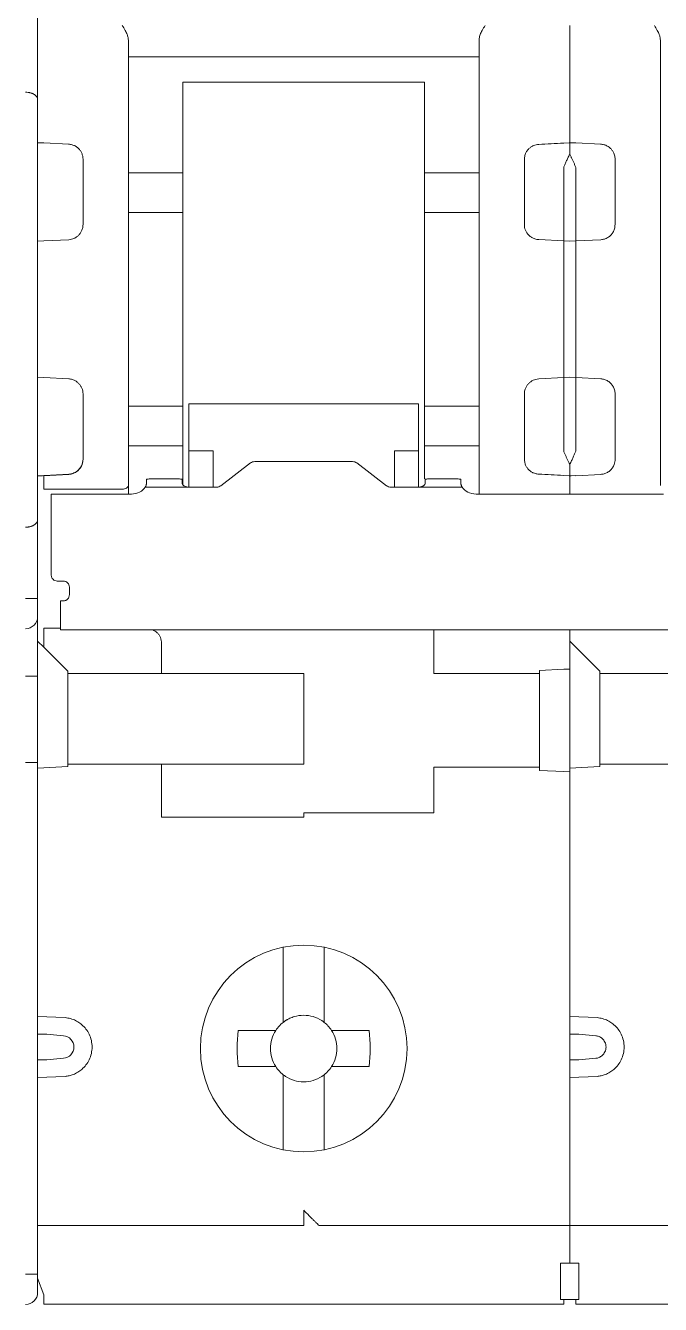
# Model space of a CAD drawing. Header units: millimetres. Extents: x 1359 to 3577, y 1336 to 3557.
# Drawn here: x 2847.51 to 2868.51, y 2687.53 to 2729.83 of the extents above; entities that cross this region are included whole.
import ezdxf

# ---------------------------------------------------------------- set-up
doc = ezdxf.new("R2010")
doc.units = ezdxf.units.MM
doc.layers.add('000-PI-Oprema', color=30, linetype='Continuous', lineweight=5)

msp = doc.modelspace()

# ---------------------------------------------------------------- linework, layer by layer
at = {"layer": '000-PI-Oprema', "color": 0, "linetype": 'ByBlock', "lineweight": 0}
for p, q in [((2847.908, 2753.98), (2847.908, 2727.369)), ((2847.908, 2753.98), (2847.908, 2727.369)), ((2847.908, 2727.369), (2847.908, 2713.491)), ((2847.908, 2713.491), (2847.908, 2710.88)), ((2847.908, 2710.88), (2847.508, 2710.88)), ((2847.908, 2710.88), (2847.908, 2710.28)), ((2847.908, 2710.28), (2847.908, 2708.305)), ((2847.908, 2708.305), (2847.508, 2708.305)), ((2847.908, 2708.305), (2847.908, 2705.455)), ((2847.508, 2705.455), (2847.908, 2705.455)), ((2847.908, 2705.455), (2847.908, 2688.53)), ((2847.908, 2688.53), (2847.508, 2688.53)), ((2847.908, 2688.53), (2847.908, 2687.93))]:
    msp.add_line(p, q, dxfattribs=at)
at = {"layer": '000-PI-Oprema', "color": 0, "lineweight": 0}
for p, q in [((2865.508, 2729.827), (2865.508, 2728.585)), ((2850.908, 2728.796), (2862.508, 2728.796)), ((2865.508, 2728.585), (2865.508, 2725.951)), ((2852.708, 2727.95), (2860.708, 2727.95)), ((2847.954, 2725.951), (2847.925, 2725.952)), ((2848.108, 2725.946), (2847.954, 2725.951)), ((2848.934, 2725.905), (2848.108, 2725.948)), ((2848.108, 2725.946), (2848.108, 2725.948)), ((2848.934, 2725.899), (2848.934, 2725.905)), ((2865.308, 2725.941), (2865.489, 2725.95)), ((2865.554, 2725.951), (2865.525, 2725.952)), ((2865.708, 2725.946), (2865.554, 2725.951)), ((2866.534, 2725.905), (2865.708, 2725.948)), ((2866.534, 2725.905), (2866.534, 2725.899)), ((2847.908, 2722.692), (2847.908, 2725.569)), ((2850.908, 2724.961), (2852.708, 2724.961)), ((2862.508, 2724.961), (2860.708, 2724.961)), ((2865.308, 2725.132), (2865.308, 2722.704)), ((2865.708, 2722.703), (2865.708, 2725.134)), ((2850.908, 2723.65), (2852.708, 2723.65)), ((2860.708, 2723.65), (2862.508, 2723.65)), ((2847.908, 2722.692), (2848.108, 2722.703)), ((2848.108, 2722.703), (2848.934, 2722.746)), ((2865.308, 2722.704), (2864.482, 2722.748)), ((2865.308, 2722.704), (2865.508, 2722.694)), ((2865.708, 2722.703), (2865.508, 2722.692)), ((2866.534, 2722.746), (2865.708, 2722.703)), ((2848.108, 2718.185), (2847.908, 2718.196)), ((2847.908, 2717.144), (2847.908, 2718.196)), ((2848.934, 2718.142), (2848.108, 2718.185)), ((2864.482, 2718.14), (2865.308, 2718.184)), ((2865.508, 2718.194), (2865.308, 2718.184)), ((2865.308, 2718.184), (2865.308, 2715.756)), ((2865.508, 2718.196), (2865.708, 2718.185)), ((2865.708, 2718.185), (2866.534, 2718.142)), ((2865.708, 2715.754), (2865.708, 2718.185)), ((2850.908, 2717.238), (2852.708, 2717.238)), ((2852.908, 2717.315), (2852.908, 2715.764)), ((2860.508, 2717.315), (2852.908, 2717.315)), ((2860.508, 2715.764), (2860.508, 2717.315)), ((2862.508, 2717.238), (2860.708, 2717.238)), ((2852.708, 2715.927), (2850.908, 2715.927)), ((2852.708, 2714.644), (2852.708, 2715.927)), ((2860.708, 2714.837), (2860.708, 2715.927)), ((2860.708, 2715.927), (2862.508, 2715.927)), ((2853.708, 2715.764), (2852.908, 2715.764)), ((2852.908, 2714.562), (2852.908, 2715.764)), ((2853.708, 2714.562), (2853.708, 2715.764)), ((2860.508, 2715.764), (2859.708, 2715.764)), ((2859.708, 2714.562), (2859.708, 2715.764)), ((2860.508, 2715.764), (2860.508, 2714.562)), ((2853.967, 2714.607), (2854.95, 2715.36)), ((2855.091, 2715.405), (2858.325, 2715.405)), ((2858.467, 2715.36), (2859.45, 2714.607)), ((2847.925, 2714.936), (2848.934, 2714.989)), ((2848.108, 2714.94), (2848.108, 2714.942)), ((2848.934, 2714.983), (2848.934, 2714.989)), ((2850.908, 2714.615), (2850.908, 2714.332)), ((2851.508, 2714.739), (2851.508, 2714.817)), ((2852.491, 2714.835), (2851.708, 2714.835)), ((2852.691, 2714.817), (2852.691, 2714.739)), ((2860.725, 2714.817), (2860.725, 2714.739)), ((2861.708, 2714.835), (2860.925, 2714.835)), ((2861.908, 2714.817), (2861.908, 2714.739)), ((2862.508, 2714.344), (2862.508, 2714.767)), ((2865.489, 2714.938), (2865.308, 2714.947)), ((2865.508, 2714.937), (2865.508, 2714.332)), ((2865.554, 2714.937), (2865.708, 2714.942)), ((2865.708, 2714.94), (2866.534, 2714.983)), ((2865.708, 2714.942), (2865.708, 2714.94)), ((2850.708, 2714.492), (2848.108, 2714.492)), ((2848.358, 2713.719), (2848.358, 2714.332)), ((2848.358, 2714.332), (2851.008, 2714.332)), ((2852.891, 2714.562), (2851.466, 2714.562)), ((2852.891, 2714.562), (2853.825, 2714.562)), ((2859.591, 2714.562), (2860.525, 2714.562)), ((2861.95, 2714.562), (2860.525, 2714.562)), ((2862.408, 2714.332), (2868.608, 2714.332)), ((2848.358, 2713.062), (2848.358, 2711.654)), ((2848.758, 2711.454), (2848.558, 2711.454)), ((2848.958, 2711.005), (2848.958, 2711.255)), ((2847.908, 2710.744), (2847.908, 2711.061)), ((2848.658, 2710.801), (2848.758, 2710.801)), ((2848.658, 2710.757), (2848.658, 2710.801)), ((2847.908, 2709.47), (2847.908, 2710.744)), ((2848.658, 2710.757), (2848.658, 2710.667)), ((2848.658, 2709.894), (2848.108, 2709.894)), ((2848.658, 2709.846), (2852.758, 2709.846)), ((2852.758, 2709.846), (2878.258, 2709.846)), ((2861.008, 2708.394), (2861.008, 2709.846)), ((2865.508, 2709.846), (2865.508, 2709.47)), ((2847.908, 2705.294), (2847.908, 2709.47)), ((2847.908, 2709.47), (2848.108, 2709.27)), ((2848.108, 2709.27), (2848.108, 2709.394)), ((2848.108, 2709.27), (2848.908, 2708.47)), ((2852.008, 2708.394), (2852.008, 2709.394)), ((2865.508, 2709.47), (2865.708, 2709.27)), ((2865.508, 2708.546), (2865.508, 2709.47)), ((2865.708, 2709.27), (2866.508, 2708.47)), ((2848.908, 2708.47), (2848.908, 2708.394)), ((2852.008, 2708.394), (2848.908, 2708.394)), ((2848.908, 2708.394), (2848.908, 2705.394)), ((2852.008, 2708.394), (2852.408, 2708.394)), ((2852.408, 2708.394), (2856.708, 2708.394)), ((2856.708, 2708.394), (2856.708, 2705.394)), ((2861.408, 2708.394), (2861.008, 2708.394)), ((2861.408, 2708.394), (2864.508, 2708.394)), ((2864.508, 2708.494), (2865.308, 2708.536)), ((2864.508, 2708.494), (2864.508, 2708.394)), ((2864.508, 2708.394), (2864.508, 2705.294)), ((2865.508, 2708.546), (2865.308, 2708.536)), ((2865.508, 2708.546), (2865.508, 2705.294)), ((2866.508, 2708.47), (2866.508, 2708.394)), ((2866.508, 2708.394), (2869.608, 2708.394)), ((2866.508, 2708.394), (2866.508, 2705.394)), ((2847.908, 2706.294), (2847.903, 2706.299)), ((2848.908, 2705.318), (2848.108, 2705.276)), ((2848.908, 2705.394), (2848.908, 2705.318)), ((2852.008, 2705.394), (2848.908, 2705.394)), ((2852.008, 2703.644), (2852.008, 2705.394)), ((2852.008, 2705.394), (2852.408, 2705.394)), ((2856.708, 2705.394), (2852.408, 2705.394)), ((2866.508, 2705.318), (2865.708, 2705.276)), ((2866.508, 2705.394), (2866.508, 2705.318)), ((2869.608, 2705.394), (2866.508, 2705.394)), ((2847.908, 2705.265), (2848.108, 2705.276)), ((2847.908, 2705.265), (2847.908, 2697.371)), ((2861.408, 2705.294), (2861.008, 2705.294)), ((2861.008, 2705.294), (2861.008, 2703.794)), ((2864.508, 2705.294), (2861.408, 2705.294)), ((2864.508, 2705.194), (2864.508, 2705.294)), ((2865.308, 2705.152), (2864.508, 2705.194)), ((2865.308, 2705.152), (2865.508, 2705.142)), ((2865.508, 2705.265), (2865.508, 2705.294)), ((2865.508, 2705.265), (2865.708, 2705.276)), ((2865.508, 2705.265), (2865.508, 2705.142)), ((2865.508, 2697.37), (2865.508, 2705.142)), ((2856.708, 2703.644), (2852.008, 2703.644)), ((2856.708, 2703.794), (2856.708, 2703.644)), ((2861.008, 2703.794), (2856.708, 2703.794)), ((2847.903, 2701.289), (2847.908, 2701.294)), ((2856.033, 2699.333), (2856.033, 2699.27)), ((2856.033, 2699.27), (2856.033, 2697.15)), ((2857.383, 2699.27), (2857.383, 2699.333)), ((2857.383, 2697.15), (2857.383, 2699.27)), ((2847.908, 2697.196), (2847.908, 2697.37)), ((2865.508, 2697.37), (2865.508, 2694.718)), ((2848.818, 2697.015), (2847.908, 2697.053)), ((2856.033, 2697.15), (2856.033, 2696.863)), ((2857.383, 2697.15), (2857.383, 2696.863)), ((2866.418, 2697.015), (2865.508, 2697.053)), ((2847.908, 2695.622), (2847.908, 2696.466)), ((2848.208, 2696.466), (2848.766, 2696.418)), ((2854.544, 2696.594), (2855.402, 2696.594)), ((2858.872, 2696.594), (2858.014, 2696.594)), ((2865.808, 2696.466), (2866.366, 2696.418)), ((2848.766, 2695.67), (2848.208, 2695.622)), ((2865.808, 2695.622), (2866.366, 2695.67)), ((2855.402, 2695.394), (2854.544, 2695.394)), ((2858.872, 2695.394), (2858.014, 2695.394)), ((2847.908, 2695.035), (2848.818, 2695.073)), ((2847.908, 2694.718), (2847.908, 2694.771)), ((2856.033, 2695.125), (2856.033, 2694.838)), ((2856.033, 2694.838), (2856.033, 2692.718)), ((2857.383, 2695.125), (2857.383, 2694.838)), ((2857.383, 2692.718), (2857.383, 2694.838)), ((2865.508, 2695.035), (2866.418, 2695.073)), ((2847.908, 2694.717), (2847.908, 2690.994)), ((2865.508, 2690.994), (2865.508, 2694.718)), ((2856.033, 2692.718), (2856.033, 2692.643)), ((2857.383, 2692.643), (2857.383, 2692.718)), ((2847.908, 2690.994), (2847.908, 2688.394)), ((2865.508, 2690.994), (2865.508, 2688.894)), ((2847.908, 2690.144), (2856.708, 2690.144)), ((2865.508, 2690.144), (2857.208, 2690.144)), ((2874.308, 2690.144), (2865.508, 2690.144)), ((2865.808, 2688.894), (2865.208, 2688.894)), ((2847.908, 2688.394), (2848.108, 2687.844)), ((2852.908, 2687.544), (2848.108, 2687.544)), ((2860.528, 2687.544), (2852.908, 2687.544)), ((2865.308, 2687.544), (2860.528, 2687.544)), ((2865.308, 2687.694), (2865.208, 2687.694)), ((2865.708, 2687.694), (2865.308, 2687.694)), ((2865.808, 2687.694), (2865.708, 2687.694)), ((2870.508, 2687.544), (2865.708, 2687.544))]:
    msp.add_line(p, q, dxfattribs=at)
at = {"layer": '000-PI-Oprema', "color": 0, "lineweight": 0, "flags": 128}
msp.add_lwpolyline([(2850.908, 2714.615), (2850.904, 2714.591), (2850.893, 2714.568), (2850.874, 2714.547), (2850.85, 2714.528), (2850.819, 2714.513), (2850.785, 2714.502), (2850.747, 2714.495), (2850.708, 2714.492)], dxfattribs=at)
at = {"layer": '000-PI-Oprema', "color": 0, "lineweight": 0}
msp.add_circle((2856.708, 2695.994), 3.418, dxfattribs=at)
at = {"layer": '000-PI-Oprema', "color": 0, "linetype": 'ByBlock', "lineweight": 0}
for centre in [(2847.508, 2710.28), (2847.508, 2687.93)]:
    msp.add_arc(centre, 0.4, 270, 0, dxfattribs=at)
at = {"layer": '000-PI-Oprema', "color": 0, "lineweight": 0}
for start, end in [(123.0557, 133.0681), (46.9319, 56.9443), (136.9319, 146.9443), (135, 136.9319), (133.0681, 135), (33.0557, 43.0681), (213.0557, 223.0681), (223.0681, 225), (225, 226.9319), (226.9319, 236.9443), (303.0557, 313.0681), (315, 316.9319), (316.9319, 326.9443)]:
    msp.add_arc((2856.708, 2695.994), 1.1, start, end, dxfattribs=at)
for points, knots in [([(2847.908, 2728.585), (2847.908, 2728.598), (2847.908, 2728.625), (2847.908, 2728.672), (2847.908, 2728.725), (2847.908, 2728.805), (2847.908, 2728.92), (2847.908, 2729.08), (2847.908, 2729.256), (2847.908, 2729.442), (2847.908, 2729.634), (2847.908, 2729.763), (2847.908, 2729.827)], [0, 0, 0, 0, 0.061391, 0.122427, 0.18342, 0.24468, 0.372209, 0.500076, 0.627605, 0.755472, 0.877481, 1, 1, 1, 1]), ([(2850.708, 2729.827), (2850.742, 2729.774), (2850.789, 2729.7), (2850.84, 2729.6), (2850.873, 2729.523), (2850.901, 2729.436), (2850.906, 2729.369), (2850.908, 2729.337)], [0, 0, 0, 0, 0.350015, 0.493309, 0.624855, 0.821183, 1, 1, 1, 1]), ([(2862.508, 2729.337), (2862.509, 2729.358), (2862.511, 2729.401), (2862.526, 2729.468), (2862.547, 2729.534), (2862.577, 2729.601), (2862.628, 2729.7), (2862.675, 2729.774), (2862.708, 2729.827)], [0, 0, 0, 0, 0.117446, 0.242847, 0.378002, 0.506391, 0.652474, 1, 1, 1, 1]), ([(2868.308, 2729.827), (2868.342, 2729.774), (2868.389, 2729.699), (2868.44, 2729.6), (2868.474, 2729.523), (2868.501, 2729.436), (2868.506, 2729.369), (2868.508, 2729.337)], [0, 0, 0, 0, 0.350596, 0.493868, 0.625405, 0.821427, 1, 1, 1, 1]), ([(2850.908, 2729.183), (2850.908, 2729.143), (2850.908, 2729.062), (2850.908, 2728.93), (2850.908, 2728.791), (2850.908, 2728.643), (2850.908, 2728.487), (2850.908, 2728.323), (2850.908, 2728.15), (2850.908, 2727.91), (2850.908, 2727.591), (2850.908, 2727.18), (2850.908, 2726.742), (2850.908, 2726.43), (2850.908, 2726.273)], [0, 0, 0, 0, 0.062736, 0.125281, 0.187695, 0.250043, 0.312387, 0.374792, 0.437318, 0.500031, 0.625212, 0.749931, 0.874692, 1, 1, 1, 1]), ([(2862.508, 2729.183), (2862.508, 2729.193), (2862.508, 2729.212), (2862.508, 2729.248), (2862.508, 2729.289), (2862.508, 2729.321), (2862.508, 2729.337)], [0, 0, 0, 0, 0.251193, 0.5, 0.748807, 1, 1, 1, 1]), ([(2862.508, 2726.121), (2862.508, 2726.204), (2862.508, 2726.371), (2862.508, 2726.613), (2862.508, 2726.847), (2862.508, 2727.075), (2862.508, 2727.295), (2862.508, 2727.508), (2862.508, 2727.713), (2862.508, 2727.977), (2862.508, 2728.287), (2862.508, 2728.623), (2862.508, 2728.926), (2862.508, 2729.097), (2862.508, 2729.183)], [0, 0, 0, 0, 0.062754, 0.125301, 0.187708, 0.250043, 0.312375, 0.374772, 0.437302, 0.500033, 0.625237, 0.749935, 0.874674, 1, 1, 1, 1]), ([(2868.508, 2729.337), (2868.508, 2729.321), (2868.508, 2729.289), (2868.508, 2729.248), (2868.508, 2729.212), (2868.508, 2729.193), (2868.508, 2729.183)], [0, 0, 0, 0, 0.251193, 0.5, 0.748807, 1, 1, 1, 1]), ([(2868.508, 2729.183), (2868.508, 2729.143), (2868.508, 2729.062), (2868.508, 2728.93), (2868.508, 2728.791), (2868.508, 2728.643), (2868.508, 2728.487), (2868.508, 2728.323), (2868.508, 2728.15), (2868.508, 2727.91), (2868.508, 2727.591), (2868.508, 2727.18), (2868.508, 2726.742), (2868.508, 2726.43), (2868.508, 2726.273)], [0, 0, 0, 0, 0.062736, 0.125281, 0.187695, 0.250043, 0.312387, 0.374792, 0.437318, 0.500031, 0.625212, 0.749931, 0.874692, 1, 1, 1, 1]), ([(2847.908, 2725.951), (2847.908, 2726.023), (2847.908, 2726.165), (2847.908, 2726.372), (2847.908, 2726.573), (2847.908, 2726.767), (2847.908, 2726.956), (2847.908, 2727.138), (2847.908, 2727.315), (2847.908, 2727.541), (2847.908, 2727.808), (2847.908, 2728.098), (2847.908, 2728.361), (2847.908, 2728.51), (2847.908, 2728.585)], [0, 0, 0, 0, 0.062728, 0.125271, 0.18769, 0.250045, 0.312396, 0.374804, 0.437328, 0.500029, 0.625194, 0.749922, 0.874696, 1, 1, 1, 1]), ([(2852.708, 2727.95), (2852.708, 2727.909), (2852.708, 2727.826), (2852.708, 2727.708), (2852.708, 2727.595), (2852.708, 2727.452), (2852.708, 2727.286), (2852.708, 2727.179), (2852.708, 2727.125)], [0, 0, 0, 0, 0.125424, 0.250193, 0.374902, 0.500146, 0.749703, 1, 1, 1, 1]), ([(2860.708, 2727.125), (2860.708, 2727.151), (2860.708, 2727.204), (2860.708, 2727.291), (2860.708, 2727.386), (2860.708, 2727.521), (2860.708, 2727.704), (2860.708, 2727.868), (2860.708, 2727.95)], [0, 0, 0, 0, 0.125424, 0.250193, 0.374902, 0.500146, 0.749703, 1, 1, 1, 1]), ([(2860.708, 2724.961), (2860.708, 2725.032), (2860.708, 2725.173), (2860.708, 2725.38), (2860.708, 2725.581), (2860.708, 2725.776), (2860.708, 2725.967), (2860.708, 2726.213), (2860.708, 2726.505), (2860.708, 2726.832), (2860.708, 2727.027), (2860.708, 2727.125)], [0, 0, 0, 0, 0.083508, 0.166833, 0.25006, 0.333277, 0.416572, 0.500032, 0.666688, 0.83311, 1, 1, 1, 1]), ([(2850.908, 2726.273), (2850.908, 2726.209), (2850.908, 2726.081), (2850.908, 2725.883), (2850.908, 2725.68), (2850.908, 2725.473), (2850.908, 2725.26), (2850.908, 2725.043), (2850.908, 2724.822), (2850.908, 2724.671), (2850.908, 2724.595)], [0, 0, 0, 0, 0.12575, 0.250858, 0.375537, 0.5, 0.624463, 0.749142, 0.87425, 1, 1, 1, 1]), ([(2862.508, 2724.727), (2862.508, 2724.799), (2862.508, 2724.941), (2862.508, 2725.149), (2862.508, 2725.353), (2862.508, 2725.552), (2862.508, 2725.747), (2862.508, 2725.937), (2862.508, 2726.06), (2862.508, 2726.121)], [0, 0, 0, 0, 0.143512, 0.28637, 0.428834, 0.571166, 0.71363, 0.856488, 1, 1, 1, 1]), ([(2868.508, 2726.273), (2868.508, 2726.209), (2868.508, 2726.081), (2868.508, 2725.883), (2868.508, 2725.68), (2868.508, 2725.473), (2868.508, 2725.26), (2868.508, 2725.043), (2868.508, 2724.822), (2868.508, 2724.671), (2868.508, 2724.595)], [0, 0, 0, 0, 0.12575, 0.250858, 0.375537, 0.5, 0.624463, 0.749142, 0.87425, 1, 1, 1, 1]), ([(2848.934, 2725.905), (2848.954, 2725.903), (2848.992, 2725.9), (2849.049, 2725.886), (2849.115, 2725.863), (2849.187, 2725.824), (2849.261, 2725.765), (2849.324, 2725.691), (2849.371, 2725.604), (2849.402, 2725.508), (2849.406, 2725.441), (2849.408, 2725.407)], [0, 0, 0, 0, 0.071618, 0.143308, 0.216363, 0.334035, 0.455285, 0.587191, 0.721903, 0.860899, 1, 1, 1, 1]), ([(2864.008, 2725.398), (2864.009, 2725.421), (2864.011, 2725.466), (2864.025, 2725.532), (2864.051, 2725.606), (2864.093, 2725.683), (2864.156, 2725.757), (2864.23, 2725.817), (2864.31, 2725.86), (2864.395, 2725.888), (2864.453, 2725.894), (2864.482, 2725.897)], [0, 0, 0, 0, 0.093221, 0.185813, 0.279137, 0.41434, 0.546905, 0.668022, 0.785627, 0.893606, 1, 1, 1, 1]), ([(2867.008, 2725.407), (2867.007, 2725.429), (2867.006, 2725.474), (2866.991, 2725.54), (2866.966, 2725.614), (2866.923, 2725.691), (2866.854, 2725.773), (2866.762, 2725.842), (2866.65, 2725.891), (2866.572, 2725.9), (2866.534, 2725.905)], [0, 0, 0, 0, 0.092601, 0.18543, 0.278489, 0.413813, 0.545287, 0.709927, 0.860804, 1, 1, 1, 1]), ([(2865.308, 2725.132), (2865.321, 2725.163), (2865.348, 2725.233), (2865.394, 2725.339), (2865.448, 2725.455), (2865.487, 2725.529), (2865.508, 2725.568)], [0, 0, 0, 0, 0.193415, 0.424448, 0.693252, 1, 1, 1, 1]), ([(2865.708, 2725.134), (2865.696, 2725.165), (2865.67, 2725.229), (2865.631, 2725.32), (2865.591, 2725.407), (2865.55, 2725.491), (2865.522, 2725.543), (2865.508, 2725.569)], [0, 0, 0, 0, 0.194202, 0.390464, 0.589612, 0.792498, 1, 1, 1, 1]), ([(2852.708, 2724.961), (2852.708, 2724.912), (2852.708, 2724.814), (2852.708, 2724.598), (2852.708, 2724.359), (2852.708, 2724.114), (2852.708, 2723.893), (2852.708, 2723.728), (2852.708, 2723.672), (2852.708, 2723.65)], [0, 0, 0, 0, 0.150243, 0.300485, 0.450729, 0.600973, 0.751216, 0.901461, 1, 1, 1, 1]), ([(2860.708, 2724.961), (2860.708, 2724.912), (2860.708, 2724.814), (2860.708, 2724.598), (2860.708, 2724.359), (2860.708, 2724.114), (2860.708, 2723.893), (2860.708, 2723.728), (2860.708, 2723.672), (2860.708, 2723.65)], [0, 0, 0, 0, 0.150243, 0.300485, 0.450729, 0.600973, 0.751216, 0.901461, 1, 1, 1, 1]), ([(2849.408, 2723.245), (2849.408, 2723.365), (2849.408, 2723.604), (2849.408, 2723.959), (2849.408, 2724.311), (2849.408, 2724.544), (2849.408, 2724.66)], [0, 0, 0, 0, 0.2501, 0.5, 0.7499, 1, 1, 1, 1]), ([(2850.908, 2724.595), (2850.908, 2724.485), (2850.908, 2724.263), (2850.908, 2723.928), (2850.908, 2723.59), (2850.908, 2723.25), (2850.908, 2722.907), (2850.908, 2722.329), (2850.908, 2721.508), (2850.908, 2720.444), (2850.908, 2719.38), (2850.908, 2718.443), (2850.908, 2717.638), (2850.908, 2716.958), (2850.908, 2716.515), (2850.908, 2716.293)], [0, 0, 0, 0, 0.041447, 0.082829, 0.124176, 0.16552, 0.206891, 0.248321, 0.374134, 0.500011, 0.625824, 0.751702, 0.834467, 0.91715, 1, 1, 1, 1]), ([(2862.508, 2716.16), (2862.508, 2716.274), (2862.508, 2716.502), (2862.508, 2716.848), (2862.508, 2717.196), (2862.508, 2717.546), (2862.508, 2717.899), (2862.508, 2718.496), (2862.508, 2719.344), (2862.508, 2720.444), (2862.508, 2721.544), (2862.508, 2722.511), (2862.508, 2723.342), (2862.508, 2724.042), (2862.508, 2724.499), (2862.508, 2724.727)], [0, 0, 0, 0, 0.041431, 0.082793, 0.124119, 0.165441, 0.206793, 0.248207, 0.374079, 0.500012, 0.625883, 0.751817, 0.834548, 0.917188, 1, 1, 1, 1]), ([(2868.508, 2724.595), (2868.508, 2724.485), (2868.508, 2724.263), (2868.508, 2723.928), (2868.508, 2723.59), (2868.508, 2723.25), (2868.508, 2722.907), (2868.508, 2722.329), (2868.508, 2721.508), (2868.508, 2720.444), (2868.508, 2719.38), (2868.508, 2718.443), (2868.508, 2717.638), (2868.508, 2716.958), (2868.508, 2716.515), (2868.508, 2716.293)], [0, 0, 0, 0, 0.041447, 0.082829, 0.124176, 0.16552, 0.206891, 0.248321, 0.374134, 0.500011, 0.625824, 0.751702, 0.834467, 0.91715, 1, 1, 1, 1]), ([(2852.708, 2723.65), (2852.708, 2723.567), (2852.708, 2723.4), (2852.708, 2723.145), (2852.708, 2722.888), (2852.708, 2722.628), (2852.708, 2722.365), (2852.708, 2721.917), (2852.708, 2721.278), (2852.708, 2720.444), (2852.708, 2719.61), (2852.708, 2718.881), (2852.708, 2718.26), (2852.708, 2717.741), (2852.708, 2717.406), (2852.708, 2717.238)], [0, 0, 0, 0, 0.041319, 0.082538, 0.123706, 0.164869, 0.206076, 0.247373, 0.373654, 0.500018, 0.626299, 0.752662, 0.835118, 0.917437, 1, 1, 1, 1]), ([(2860.708, 2723.65), (2860.708, 2722.643), (2860.708, 2721.544), (2860.708, 2719.344), (2860.708, 2718.245), (2860.708, 2717.238)], [0, 0, 0, 0, 0.5, 0.5, 1, 1, 1, 1]), ([(2849.408, 2723.245), (2849.407, 2723.224), (2849.406, 2723.181), (2849.393, 2723.118), (2849.37, 2723.048), (2849.331, 2722.972), (2849.272, 2722.898), (2849.2, 2722.835), (2849.118, 2722.788), (2849.028, 2722.756), (2848.966, 2722.749), (2848.934, 2722.746)], [0, 0, 0, 0, 0.085507, 0.170147, 0.255273, 0.381189, 0.506725, 0.630753, 0.754527, 0.877113, 1, 1, 1, 1]), ([(2864.482, 2722.748), (2864.461, 2722.749), (2864.419, 2722.753), (2864.358, 2722.769), (2864.29, 2722.795), (2864.217, 2722.837), (2864.145, 2722.899), (2864.085, 2722.974), (2864.042, 2723.059), (2864.013, 2723.151), (2864.01, 2723.215), (2864.008, 2723.247)], [0, 0, 0, 0, 0.082209, 0.16366, 0.245689, 0.369303, 0.493372, 0.618767, 0.744744, 0.872104, 1, 1, 1, 1]), ([(2866.534, 2722.746), (2866.555, 2722.748), (2866.596, 2722.751), (2866.656, 2722.766), (2866.715, 2722.788), (2866.771, 2722.818), (2866.823, 2722.855), (2866.882, 2722.909), (2866.944, 2722.99), (2866.997, 2723.108), (2867.004, 2723.198), (2867.008, 2723.245)], [0, 0, 0, 0, 0.080411, 0.161533, 0.243405, 0.326066, 0.409552, 0.493901, 0.642123, 0.810797, 1, 1, 1, 1]), ([(2847.908, 2718.196), (2847.908, 2718.302), (2847.908, 2718.514), (2847.908, 2718.834), (2847.908, 2719.154), (2847.908, 2719.476), (2847.908, 2719.798), (2847.908, 2720.121), (2847.908, 2720.525), (2847.908, 2721.009), (2847.908, 2721.573), (2847.908, 2722.135), (2847.908, 2722.506), (2847.908, 2722.692)], [0, 0, 0, 0, 0.071572, 0.143012, 0.214372, 0.285701, 0.357051, 0.428472, 0.500015, 0.625079, 0.749917, 0.8748, 1, 1, 1, 1]), ([(2865.308, 2722.704), (2865.308, 2722.597), (2865.308, 2722.384), (2865.308, 2722.062), (2865.308, 2721.74), (2865.308, 2721.417), (2865.308, 2721.093), (2865.308, 2720.769), (2865.308, 2720.363), (2865.308, 2719.876), (2865.308, 2719.309), (2865.308, 2718.745), (2865.308, 2718.371), (2865.308, 2718.184)], [0, 0, 0, 0, 0.071556, 0.142997, 0.214365, 0.285706, 0.357065, 0.428486, 0.500013, 0.625062, 0.749916, 0.874816, 1, 1, 1, 1]), ([(2848.934, 2718.142), (2848.955, 2718.14), (2848.997, 2718.137), (2849.058, 2718.121), (2849.126, 2718.095), (2849.2, 2718.053), (2849.272, 2717.99), (2849.331, 2717.916), (2849.375, 2717.831), (2849.403, 2717.739), (2849.406, 2717.675), (2849.408, 2717.643)], [0, 0, 0, 0, 0.082205, 0.163652, 0.245679, 0.369354, 0.493482, 0.618917, 0.744935, 0.872201, 1, 1, 1, 1]), ([(2864.008, 2717.641), (2864.009, 2717.662), (2864.01, 2717.705), (2864.023, 2717.768), (2864.046, 2717.838), (2864.085, 2717.914), (2864.145, 2717.989), (2864.217, 2718.051), (2864.299, 2718.098), (2864.388, 2718.13), (2864.451, 2718.137), (2864.482, 2718.14)], [0, 0, 0, 0, 0.085573, 0.170275, 0.255463, 0.381339, 0.506835, 0.630803, 0.754517, 0.877108, 1, 1, 1, 1]), ([(2867.008, 2717.643), (2867.007, 2717.667), (2867.005, 2717.714), (2866.99, 2717.782), (2866.967, 2717.844), (2866.939, 2717.899), (2866.906, 2717.947), (2866.854, 2718.008), (2866.774, 2718.072), (2866.658, 2718.127), (2866.575, 2718.137), (2866.534, 2718.142)], [0, 0, 0, 0, 0.097376, 0.189595, 0.276665, 0.358598, 0.435408, 0.507112, 0.674555, 0.83875, 1, 1, 1, 1]), ([(2849.408, 2716.228), (2849.408, 2716.344), (2849.408, 2716.577), (2849.408, 2716.929), (2849.408, 2717.284), (2849.408, 2717.523), (2849.408, 2717.643)], [0, 0, 0, 0, 0.2501, 0.5, 0.7499, 1, 1, 1, 1]), ([(2847.908, 2715.319), (2847.908, 2715.319), (2847.908, 2715.646), (2847.908, 2716.028), (2847.908, 2716.518), (2847.908, 2716.872), (2847.908, 2717.101), (2847.908, 2717.13), (2847.908, 2717.144)], [0, 0, 0, 0, 0.008736, 0.206989, 0.405242, 0.603494, 0.801747, 1, 1, 1, 1]), ([(2852.708, 2717.238), (2852.708, 2717.216), (2852.708, 2717.16), (2852.708, 2716.995), (2852.708, 2716.774), (2852.708, 2716.529), (2852.708, 2716.29), (2852.708, 2716.074), (2852.708, 2715.976), (2852.708, 2715.927)], [0, 0, 0, 0, 0.098539, 0.248784, 0.399027, 0.54927, 0.699515, 0.849757, 1, 1, 1, 1]), ([(2860.708, 2717.238), (2860.708, 2717.216), (2860.708, 2717.16), (2860.708, 2716.995), (2860.708, 2716.774), (2860.708, 2716.529), (2860.708, 2716.29), (2860.708, 2716.074), (2860.708, 2715.976), (2860.708, 2715.927)], [0, 0, 0, 0, 0.098539, 0.248784, 0.399027, 0.54927, 0.699515, 0.849757, 1, 1, 1, 1]), ([(2849.408, 2715.481), (2849.408, 2715.542), (2849.408, 2715.663), (2849.408, 2715.849), (2849.408, 2716.037), (2849.408, 2716.164), (2849.408, 2716.228)], [0, 0, 0, 0, 0.25014, 0.5, 0.74986, 1, 1, 1, 1]), ([(2850.908, 2716.293), (2850.908, 2716.217), (2850.908, 2716.066), (2850.908, 2715.845), (2850.908, 2715.627), (2850.908, 2715.415), (2850.908, 2715.208), (2850.908, 2715.005), (2850.908, 2714.807), (2850.908, 2714.679), (2850.908, 2714.615)], [0, 0, 0, 0, 0.12575, 0.250858, 0.375537, 0.5, 0.624463, 0.749142, 0.87425, 1, 1, 1, 1]), ([(2862.508, 2714.767), (2862.508, 2714.828), (2862.508, 2714.951), (2862.508, 2715.141), (2862.508, 2715.336), (2862.508, 2715.535), (2862.508, 2715.739), (2862.508, 2715.947), (2862.508, 2716.089), (2862.508, 2716.16)], [0, 0, 0, 0, 0.143512, 0.28637, 0.428834, 0.571166, 0.71363, 0.856488, 1, 1, 1, 1]), ([(2868.508, 2716.293), (2868.508, 2716.217), (2868.508, 2716.066), (2868.508, 2715.845), (2868.508, 2715.627), (2868.508, 2715.415), (2868.508, 2715.208), (2868.508, 2715.005), (2868.508, 2714.807), (2868.508, 2714.679), (2868.508, 2714.615)], [0, 0, 0, 0, 0.12575, 0.250858, 0.375537, 0.5, 0.624463, 0.749142, 0.87425, 1, 1, 1, 1]), ([(2848.934, 2714.989), (2848.976, 2714.991), (2849.022, 2714.999), (2849.122, 2715.033), (2849.174, 2715.06), (2849.274, 2715.142), (2849.321, 2715.197), (2849.388, 2715.33), (2849.408, 2715.409), (2849.408, 2715.488)], [0, 0, 0, 0, 0.25, 0.25, 0.5, 0.5, 0.75, 0.75, 1, 1, 1, 1]), ([(2848.934, 2714.983), (2848.953, 2714.985), (2848.99, 2714.988), (2849.047, 2715.001), (2849.102, 2715.02), (2849.157, 2715.047), (2849.209, 2715.081), (2849.267, 2715.13), (2849.33, 2715.205), (2849.377, 2715.298), (2849.404, 2715.394), (2849.407, 2715.452), (2849.408, 2715.481)], [0, 0, 0, 0, 0.068374, 0.139377, 0.213319, 0.290477, 0.371094, 0.455382, 0.587277, 0.761474, 0.880592, 1, 1, 1, 1]), ([(2864.482, 2714.991), (2864.463, 2714.992), (2864.424, 2714.996), (2864.368, 2715.009), (2864.302, 2715.032), (2864.23, 2715.071), (2864.156, 2715.13), (2864.093, 2715.205), (2864.046, 2715.292), (2864.014, 2715.388), (2864.01, 2715.456), (2864.008, 2715.49)], [0, 0, 0, 0, 0.070996, 0.142095, 0.214573, 0.332083, 0.453298, 0.585758, 0.72107, 0.860537, 1, 1, 1, 1]), ([(2865.308, 2715.756), (2865.321, 2715.724), (2865.346, 2715.661), (2865.385, 2715.57), (2865.425, 2715.482), (2865.466, 2715.398), (2865.494, 2715.346), (2865.508, 2715.32)], [0, 0, 0, 0, 0.1942, 0.390457, 0.5896, 0.792488, 1, 1, 1, 1]), ([(2865.708, 2715.754), (2865.696, 2715.723), (2865.668, 2715.654), (2865.622, 2715.548), (2865.568, 2715.431), (2865.529, 2715.358), (2865.508, 2715.319)], [0, 0, 0, 0, 0.193384, 0.424408, 0.693222, 1, 1, 1, 1]), ([(2866.534, 2714.983), (2866.553, 2714.985), (2866.59, 2714.988), (2866.647, 2715.001), (2866.702, 2715.02), (2866.757, 2715.047), (2866.809, 2715.081), (2866.867, 2715.13), (2866.93, 2715.205), (2866.977, 2715.298), (2867.004, 2715.394), (2867.007, 2715.452), (2867.008, 2715.481)], [0, 0, 0, 0, 0.068374, 0.139376, 0.213318, 0.290476, 0.371092, 0.45538, 0.587276, 0.76147, 0.88059, 1, 1, 1, 1]), ([(2847.908, 2712.303), (2847.908, 2712.34), (2847.908, 2712.413), (2847.908, 2712.533), (2847.908, 2712.659), (2847.908, 2712.793), (2847.908, 2712.935), (2847.908, 2713.084), (2847.908, 2713.24), (2847.908, 2713.457), (2847.908, 2713.746), (2847.908, 2714.118), (2847.908, 2714.513), (2847.908, 2714.795), (2847.908, 2714.937)], [0, 0, 0, 0, 0.062728, 0.125271, 0.18769, 0.250045, 0.312396, 0.374804, 0.437328, 0.500029, 0.625194, 0.749922, 0.874696, 1, 1, 1, 1]), ([(2848.108, 2714.942), (2848.082, 2714.941), (2848.029, 2714.939), (2847.979, 2714.938), (2847.954, 2714.937)], [0, 0, 0, 0, 0.508632, 1, 1, 1, 1]), ([(2851.508, 2714.688), (2851.507, 2714.68), (2851.506, 2714.663), (2851.498, 2714.632), (2851.486, 2714.598), (2851.473, 2714.574), (2851.466, 2714.562)], [0, 0, 0, 0, 0.256458, 0.506841, 0.753776, 1, 1, 1, 1]), ([(2851.508, 2714.817), (2851.508, 2714.822), (2851.529, 2714.826), (2851.603, 2714.833), (2851.656, 2714.835), (2851.708, 2714.835)], [0, 0, 0, 0, 0.5, 0.5, 1, 1, 1, 1]), ([(2851.508, 2714.688), (2851.508, 2714.697), (2851.508, 2714.714), (2851.508, 2714.731), (2851.508, 2714.736), (2851.508, 2714.739)], [0, 0, 0, 0, 0.334189, 0.665811, 1, 1, 1, 1]), ([(2852.691, 2714.817), (2852.69, 2714.818), (2852.689, 2714.821), (2852.677, 2714.824), (2852.659, 2714.827), (2852.625, 2714.83), (2852.57, 2714.834), (2852.518, 2714.834), (2852.491, 2714.835)], [0, 0, 0, 0, 0.128148, 0.251094, 0.373747, 0.501054, 0.748354, 1, 1, 1, 1]), ([(2852.691, 2714.688), (2852.692, 2714.682), (2852.693, 2714.67), (2852.704, 2714.649), (2852.721, 2714.627), (2852.751, 2714.602), (2852.805, 2714.571), (2852.858, 2714.566), (2852.891, 2714.562)], [0, 0, 0, 0, 0.121269, 0.244591, 0.370821, 0.500756, 0.692101, 1, 1, 1, 1]), ([(2860.525, 2714.562), (2860.54, 2714.563), (2860.567, 2714.564), (2860.604, 2714.573), (2860.632, 2714.584), (2860.653, 2714.595), (2860.684, 2714.616), (2860.718, 2714.649), (2860.723, 2714.676), (2860.725, 2714.688)], [0, 0, 0, 0, 0.138294, 0.257669, 0.358107, 0.439606, 0.502183, 0.756685, 1, 1, 1, 1]), ([(2860.925, 2714.835), (2860.912, 2714.835), (2860.885, 2714.834), (2860.848, 2714.833), (2860.813, 2714.832), (2860.773, 2714.829), (2860.733, 2714.824), (2860.728, 2714.819), (2860.725, 2714.817)], [0, 0, 0, 0, 0.128148, 0.251094, 0.373747, 0.501054, 0.748354, 1, 1, 1, 1]), ([(2861.908, 2714.817), (2861.908, 2714.818), (2861.906, 2714.821), (2861.895, 2714.824), (2861.876, 2714.827), (2861.843, 2714.83), (2861.788, 2714.834), (2861.735, 2714.834), (2861.708, 2714.835)], [0, 0, 0, 0, 0.128148, 0.251094, 0.373747, 0.501054, 0.748354, 1, 1, 1, 1]), ([(2861.908, 2714.739), (2861.908, 2714.736), (2861.908, 2714.731), (2861.908, 2714.714), (2861.908, 2714.697), (2861.908, 2714.688)], [0, 0, 0, 0, 0.334189, 0.665811, 1, 1, 1, 1]), ([(2861.95, 2714.562), (2861.944, 2714.574), (2861.931, 2714.598), (2861.918, 2714.632), (2861.91, 2714.663), (2861.909, 2714.68), (2861.908, 2714.688)], [0, 0, 0, 0, 0.246224, 0.493159, 0.743542, 1, 1, 1, 1]), ([(2851.008, 2714.332), (2851.104, 2714.332), (2851.201, 2714.354), (2851.363, 2714.435), (2851.427, 2714.494), (2851.466, 2714.562)], [0, 0, 0, 0, 0.5, 0.5, 1, 1, 1, 1]), ([(2861.95, 2714.562), (2861.989, 2714.494), (2862.054, 2714.435), (2862.215, 2714.354), (2862.312, 2714.332), (2862.408, 2714.332)], [0, 0, 0, 0, 0.5, 0.5, 1, 1, 1, 1]), ([(2847.908, 2711.061), (2847.908, 2711.093), (2847.908, 2711.158), (2847.908, 2711.253), (2847.908, 2711.348), (2847.908, 2711.475), (2847.908, 2711.632), (2847.908, 2711.808), (2847.908, 2711.968), (2847.908, 2712.105), (2847.908, 2712.22), (2847.908, 2712.275), (2847.908, 2712.303)], [0, 0, 0, 0, 0.061391, 0.122427, 0.18342, 0.24468, 0.372209, 0.500076, 0.627605, 0.755472, 0.877481, 1, 1, 1, 1]), ([(2848.358, 2711.654), (2848.359, 2711.64), (2848.36, 2711.614), (2848.372, 2711.577), (2848.391, 2711.542), (2848.424, 2711.502), (2848.479, 2711.463), (2848.532, 2711.457), (2848.558, 2711.454)], [0, 0, 0, 0, 0.128148, 0.251094, 0.373747, 0.501054, 0.748354, 1, 1, 1, 1]), ([(2848.958, 2711.255), (2848.958, 2711.307), (2848.937, 2711.359), (2848.863, 2711.433), (2848.811, 2711.454), (2848.758, 2711.454)], [0, 0, 0, 0, 0.5, 0.5, 1, 1, 1, 1]), ([(2848.758, 2710.801), (2848.772, 2710.801), (2848.798, 2710.803), (2848.835, 2710.814), (2848.87, 2710.833), (2848.91, 2710.866), (2848.95, 2710.921), (2848.955, 2710.973), (2848.958, 2711.005)], [0, 0, 0, 0, 0.128148, 0.251094, 0.373747, 0.501054, 0.748354, 1, 1, 1, 1]), ([(2848.658, 2709.846), (2848.658, 2709.861), (2848.658, 2709.869), (2848.658, 2710.041), (2848.658, 2710.318), (2848.658, 2710.551), (2848.658, 2710.667)], [0, 0, 0, 0, 0.206145, 0.470763, 0.735381, 1, 1, 1, 1]), ([(2848.108, 2709.894), (2848.108, 2709.894), (2848.108, 2709.84), (2848.108, 2709.655), (2848.108, 2709.525), (2848.108, 2709.394)], [0, 0, 0, 0, 0.5, 0.5, 1, 1, 1, 1]), ([(2851.715, 2709.846), (2851.766, 2709.818), (2851.843, 2709.777), (2851.925, 2709.676), (2851.972, 2709.59), (2852.002, 2709.494), (2852.006, 2709.427), (2852.008, 2709.394)], [0, 0, 0, 0, 0.351287, 0.528122, 0.693874, 0.849103, 1, 1, 1, 1]), ([(2847.908, 2696.466), (2847.908, 2696.584), (2847.908, 2696.818), (2847.908, 2697.096), (2847.908, 2697.193), (2847.908, 2697.232)], [0, 0, 0, 0, 0.378161, 0.755931, 1, 1, 1, 1]), ([(2848.818, 2697.015), (2848.848, 2697.012), (2848.908, 2697.005), (2848.997, 2696.984), (2849.107, 2696.947), (2849.236, 2696.885), (2849.381, 2696.78), (2849.512, 2696.642), (2849.62, 2696.466), (2849.692, 2696.264), (2849.716, 2696.044), (2849.692, 2695.824), (2849.62, 2695.623), (2849.512, 2695.446), (2849.381, 2695.308), (2849.236, 2695.203), (2849.094, 2695.134), (2848.953, 2695.09), (2848.863, 2695.078), (2848.818, 2695.073)], [0, 0, 0, 0, 0.031513, 0.062834, 0.094232, 0.152293, 0.210532, 0.279327, 0.348301, 0.424071, 0.50002, 0.57579, 0.651739, 0.720534, 0.789508, 0.847569, 0.905809, 0.95275, 1, 1, 1, 1]), ([(2857.308, 2696.916), (2857.219, 2696.974), (2857.121, 2697.018), (2856.918, 2697.078), (2856.815, 2697.094), (2856.602, 2697.094), (2856.498, 2697.078), (2856.346, 2697.034), (2856.296, 2697.015), (2856.224, 2696.982), (2856.2, 2696.97), (2856.165, 2696.951), (2856.153, 2696.944), (2856.136, 2696.934), (2856.128, 2696.928), (2856.119, 2696.923), (2856.114, 2696.92), (2856.11, 2696.919), (2856.108, 2696.916)], [0, 0, 0, 0, 0.25, 0.25, 0.5, 0.5, 0.75, 0.75, 0.875, 0.875, 0.9375, 0.9375, 0.96875, 0.96875, 0.984375, 0.992188, 0.992188, 1, 1, 1, 1]), ([(2866.418, 2697.015), (2866.448, 2697.012), (2866.508, 2697.005), (2866.597, 2696.984), (2866.707, 2696.947), (2866.836, 2696.885), (2866.981, 2696.78), (2867.112, 2696.642), (2867.22, 2696.466), (2867.292, 2696.264), (2867.316, 2696.044), (2867.292, 2695.824), (2867.22, 2695.623), (2867.112, 2695.446), (2866.981, 2695.308), (2866.836, 2695.203), (2866.694, 2695.134), (2866.553, 2695.09), (2866.463, 2695.078), (2866.418, 2695.073)], [0, 0, 0, 0, 0.031513, 0.062834, 0.094232, 0.152293, 0.210532, 0.279327, 0.348301, 0.424071, 0.50002, 0.57579, 0.651739, 0.720534, 0.789508, 0.847569, 0.905809, 0.95275, 1, 1, 1, 1]), ([(2847.908, 2696.466), (2847.908, 2696.466), (2847.937, 2696.466), (2848.055, 2696.466), (2848.137, 2696.466), (2848.208, 2696.466)], [0, 0, 0, 0, 0.5, 0.5, 1, 1, 1, 1]), ([(2848.766, 2696.418), (2848.858, 2696.409), (2848.947, 2696.366), (2849.072, 2696.229), (2849.108, 2696.137), (2849.108, 2695.951), (2849.072, 2695.859), (2848.947, 2695.722), (2848.858, 2695.678), (2848.766, 2695.67)], [0, 0, 0, 0, 0.25, 0.25, 0.5, 0.5, 0.75, 0.75, 1, 1, 1, 1]), ([(2855.402, 2696.594), (2855.469, 2696.594), (2855.594, 2696.594), (2855.726, 2696.594), (2855.786, 2696.594)], [0, 0, 0, 0, 0.540007, 1, 1, 1, 1]), ([(2857.63, 2695.394), (2857.746, 2695.573), (2857.808, 2695.781), (2857.808, 2696.207), (2857.746, 2696.415), (2857.63, 2696.594)], [0, 0, 0, 0, 0.5, 0.5, 1, 1, 1, 1]), ([(2865.508, 2696.466), (2865.508, 2696.466), (2865.537, 2696.466), (2865.655, 2696.466), (2865.737, 2696.466), (2865.808, 2696.466)], [0, 0, 0, 0, 0.5, 0.5, 1, 1, 1, 1]), ([(2866.366, 2695.67), (2866.385, 2695.673), (2866.424, 2695.678), (2866.48, 2695.697), (2866.532, 2695.724), (2866.584, 2695.762), (2866.633, 2695.814), (2866.689, 2695.905), (2866.721, 2696.044), (2866.689, 2696.182), (2866.633, 2696.274), (2866.571, 2696.339), (2866.482, 2696.397), (2866.405, 2696.411), (2866.366, 2696.418)], [0, 0, 0, 0, 0.053559, 0.105722, 0.157796, 0.211095, 0.279916, 0.349203, 0.500308, 0.651412, 0.720233, 0.789521, 0.894347, 1, 1, 1, 1]), ([(2847.908, 2694.771), (2847.908, 2694.776), (2847.908, 2694.799), (2847.908, 2694.973), (2847.908, 2695.265), (2847.908, 2695.503), (2847.908, 2695.622)], [0, 0, 0, 0, 0.06983, 0.379482, 0.689581, 1, 1, 1, 1]), ([(2847.908, 2695.622), (2847.908, 2695.622), (2847.94, 2695.622), (2848.052, 2695.622), (2848.13, 2695.622), (2848.208, 2695.622)], [0, 0, 0, 0, 0.5, 0.5, 1, 1, 1, 1]), ([(2865.508, 2695.622), (2865.508, 2695.622), (2865.54, 2695.622), (2865.652, 2695.622), (2865.73, 2695.622), (2865.808, 2695.622)], [0, 0, 0, 0, 0.5, 0.5, 1, 1, 1, 1]), ([(2855.402, 2695.394), (2855.47, 2695.394), (2855.594, 2695.394), (2855.726, 2695.394), (2855.786, 2695.394)], [0, 0, 0, 0, 0.54278, 1, 1, 1, 1]), ([(2856.108, 2695.072), (2856.286, 2694.956), (2856.494, 2694.894), (2856.919, 2694.894), (2857.13, 2694.956), (2857.308, 2695.072)], [0, 0, 0, 0, 0.5, 0.5, 1, 1, 1, 1]), ([(2856.708, 2690.644), (2856.708, 2690.623), (2856.708, 2690.581), (2856.708, 2690.519), (2856.708, 2690.447), (2856.708, 2690.368), (2856.708, 2690.289), (2856.708, 2690.223), (2856.708, 2690.178), (2856.708, 2690.149), (2856.708, 2690.146), (2856.708, 2690.144)], [0, 0, 0, 0, 0.080758, 0.160392, 0.240099, 0.368585, 0.500066, 0.628554, 0.760036, 0.877963, 1, 1, 1, 1]), ([(2857.208, 2690.144), (2857.208, 2690.144), (2857.207, 2690.145), (2857.199, 2690.153), (2857.187, 2690.165), (2857.165, 2690.187), (2857.125, 2690.227), (2857.062, 2690.29), (2856.986, 2690.366), (2856.899, 2690.453), (2856.806, 2690.547), (2856.741, 2690.611), (2856.708, 2690.644)], [0, 0, 0, 0, 0.051851, 0.10362, 0.156261, 0.210683, 0.323967, 0.445967, 0.575521, 0.712834, 0.854621, 1, 1, 1, 1]), ([(2865.208, 2687.694), (2865.208, 2687.742), (2865.208, 2687.808), (2865.208, 2688.072), (2865.208, 2688.332), (2865.208, 2688.894)], [0.2858647, 0.2858647, 0.2858647, 0.2858647, 0.5, 0.5, 1, 1, 1, 1]), ([(2865.808, 2687.694), (2865.808, 2687.713), (2865.808, 2687.768), (2865.808, 2687.882), (2865.808, 2688.041), (2865.808, 2688.219), (2865.808, 2688.405), (2865.808, 2688.531), (2865.808, 2688.894)], [0.287427, 0.287427, 0.287427, 0.287427, 0.3699948, 0.5001298, 0.629921, 0.7600558, 0.879771, 1, 1, 1, 1]), ([(2848.108, 2687.544), (2848.108, 2687.545), (2848.108, 2687.547), (2848.108, 2687.559), (2848.108, 2687.582), (2848.108, 2687.623), (2848.108, 2687.687), (2848.108, 2687.763), (2848.108, 2687.818), (2848.108, 2687.844)], [0, 0, 0, 0, 0.0807576, 0.160392, 0.2400995, 0.3685854, 0.5000663, 0.6285535, 0.7387531, 0.7387531, 0.7387531, 0.7387531]), ([(2865.308, 2687.544), (2865.308, 2687.552), (2865.308, 2687.569), (2865.308, 2687.637), (2865.308, 2687.693), (2865.308, 2687.694)], [0, 0, 0, 0, 0.494587, 0.989166, 1, 1, 1, 1]), ([(2865.708, 2687.694), (2865.708, 2687.693), (2865.708, 2687.637), (2865.708, 2687.569), (2865.708, 2687.552), (2865.708, 2687.544)], [0, 0, 0, 0, 0.010834, 0.505413, 1, 1, 1, 1])]:
    msp.add_open_spline(points, degree=3, knots=knots, dxfattribs=at)
for points in [[(2850.908, 2729.183), (2850.908, 2729.219), (2850.908, 2729.271), (2850.908, 2729.337)], [(2852.708, 2724.961), (2852.708, 2725.816), (2852.708, 2726.555), (2852.708, 2727.125)], [(2847.925, 2725.952), (2847.92, 2725.952), (2847.914, 2725.952), (2847.908, 2725.951)], [(2847.908, 2725.951), (2847.908, 2725.936), (2847.908, 2725.799), (2847.908, 2725.569)], [(2864.482, 2725.897), (2864.757, 2725.912), (2865.033, 2725.926), (2865.308, 2725.941)], [(2865.489, 2725.95), (2865.495, 2725.95), (2865.502, 2725.95), (2865.508, 2725.95)], [(2865.508, 2725.951), (2865.514, 2725.952), (2865.52, 2725.952), (2865.525, 2725.952)], [(2865.508, 2725.568), (2865.508, 2725.798), (2865.508, 2725.935), (2865.508, 2725.95)], [(2849.408, 2725.407), (2849.408, 2725.166), (2849.408, 2724.916), (2849.408, 2724.66)], [(2864.008, 2724.794), (2864.008, 2725), (2864.008, 2725.202), (2864.008, 2725.398)], [(2867.008, 2725.407), (2867.008, 2725.166), (2867.008, 2724.916), (2867.008, 2724.66)], [(2864.008, 2723.247), (2864.008, 2723.771), (2864.008, 2724.288), (2864.008, 2724.794)], [(2867.008, 2724.66), (2867.008, 2724.196), (2867.008, 2723.724), (2867.008, 2723.245)], [(2865.708, 2722.703), (2865.708, 2721.212), (2865.708, 2719.676), (2865.708, 2718.185)], [(2864.008, 2716.094), (2864.008, 2716.6), (2864.008, 2717.117), (2864.008, 2717.641)], [(2867.008, 2717.643), (2867.008, 2717.164), (2867.008, 2716.691), (2867.008, 2716.228)], [(2864.008, 2715.49), (2864.008, 2715.686), (2864.008, 2715.887), (2864.008, 2716.094)], [(2867.008, 2716.228), (2867.008, 2715.972), (2867.008, 2715.722), (2867.008, 2715.481)], [(2847.908, 2715.319), (2847.908, 2715.088), (2847.908, 2714.952), (2847.908, 2714.937)], [(2854.95, 2715.36), (2854.987, 2715.388), (2855.039, 2715.405), (2855.091, 2715.405)], [(2858.325, 2715.405), (2858.378, 2715.405), (2858.43, 2715.388), (2858.467, 2715.36)], [(2865.508, 2714.938), (2865.508, 2714.953), (2865.508, 2715.09), (2865.508, 2715.32)], [(2847.908, 2714.937), (2847.914, 2714.936), (2847.92, 2714.936), (2847.925, 2714.936)], [(2847.954, 2714.937), (2847.944, 2714.936), (2847.935, 2714.936), (2847.925, 2714.936)], [(2848.934, 2714.983), (2848.659, 2714.969), (2848.384, 2714.954), (2848.108, 2714.94)], [(2848.108, 2714.94), (2848.108, 2714.786), (2848.108, 2714.637), (2848.108, 2714.492)], [(2852.691, 2714.688), (2852.691, 2714.716), (2852.691, 2714.733), (2852.691, 2714.739)], [(2853.825, 2714.562), (2853.878, 2714.562), (2853.93, 2714.579), (2853.967, 2714.607)], [(2859.45, 2714.607), (2859.487, 2714.579), (2859.539, 2714.562), (2859.591, 2714.562)], [(2860.725, 2714.739), (2860.725, 2714.733), (2860.725, 2714.716), (2860.725, 2714.688)], [(2865.308, 2714.947), (2865.033, 2714.962), (2864.757, 2714.976), (2864.482, 2714.991)], [(2865.508, 2714.938), (2865.502, 2714.938), (2865.495, 2714.938), (2865.489, 2714.938)], [(2865.525, 2714.936), (2865.52, 2714.936), (2865.514, 2714.936), (2865.508, 2714.937)], [(2865.554, 2714.937), (2865.544, 2714.936), (2865.535, 2714.936), (2865.525, 2714.936)], [(2848.358, 2713.719), (2848.358, 2713.539), (2848.358, 2713.297), (2848.358, 2713.062)], [(2854.544, 2696.594), (2854.496, 2696.196), (2854.496, 2695.792), (2854.544, 2695.394)], [(2855.786, 2696.594), (2855.67, 2696.415), (2855.608, 2696.207), (2855.608, 2695.994)], [(2857.459, 2696.798), (2857.468, 2696.789), (2857.477, 2696.781), (2857.486, 2696.772)], [(2857.486, 2696.772), (2857.495, 2696.763), (2857.503, 2696.754), (2857.512, 2696.745)], [(2858.014, 2696.594), (2857.89, 2696.594), (2857.764, 2696.594), (2857.63, 2696.594)], [(2858.872, 2695.394), (2858.92, 2695.792), (2858.92, 2696.196), (2858.872, 2696.594)], [(2855.608, 2695.994), (2855.608, 2695.782), (2855.671, 2695.571), (2855.786, 2695.394)], [(2857.486, 2695.216), (2857.477, 2695.207), (2857.468, 2695.199), (2857.459, 2695.19)], [(2857.63, 2695.394), (2857.764, 2695.394), (2857.89, 2695.394), (2858.014, 2695.394)]]:
    msp.add_open_spline(points, degree=3, dxfattribs=at)
at = {"layer": '000-PI-Oprema', "color": 0, "linetype": 'ByBlock', "lineweight": 0}
for points in [[(2847.508, 2727.624), (2847.537, 2727.624), (2847.565, 2727.622), (2847.6, 2727.617), (2847.607, 2727.616), (2847.621, 2727.614), (2847.628, 2727.613), (2847.648, 2727.608), (2847.674, 2727.602), (2847.698, 2727.594), (2847.722, 2727.585), (2847.733, 2727.581), (2847.766, 2727.566), (2847.785, 2727.555), (2847.812, 2727.536), (2847.82, 2727.53), (2847.836, 2727.517), (2847.85, 2727.504), (2847.862, 2727.49), (2847.873, 2727.475), (2847.878, 2727.468), (2847.891, 2727.446), (2847.897, 2727.431), (2847.904, 2727.408), (2847.906, 2727.397), (2847.907, 2727.385), (2847.908, 2727.377), (2847.908, 2727.373), (2847.908, 2727.369)], [(2847.508, 2713.236), (2847.537, 2713.236), (2847.565, 2713.238), (2847.6, 2713.243), (2847.607, 2713.244), (2847.621, 2713.247), (2847.628, 2713.248), (2847.648, 2713.252), (2847.674, 2713.258), (2847.698, 2713.266), (2847.722, 2713.275), (2847.733, 2713.28), (2847.766, 2713.295), (2847.785, 2713.306), (2847.812, 2713.324), (2847.82, 2713.33), (2847.836, 2713.343), (2847.85, 2713.357), (2847.862, 2713.371), (2847.873, 2713.385), (2847.878, 2713.392), (2847.891, 2713.414), (2847.897, 2713.43), (2847.904, 2713.452), (2847.906, 2713.464), (2847.907, 2713.476), (2847.908, 2713.483), (2847.908, 2713.487), (2847.908, 2713.491)]]:
    msp.add_open_spline(points, degree=3, knots=[0, 0, 0, 0, 0.125, 0.125, 0.15625, 0.15625, 0.1875, 0.1875, 0.25, 0.3125, 0.3125, 0.375, 0.375, 0.5, 0.5, 0.5625, 0.5625, 0.625, 0.6875, 0.6875, 0.75, 0.75, 0.875, 0.875, 0.9375, 0.96875, 0.96875, 1, 1, 1, 1], dxfattribs=at)

doc.saveas('drawing.dxf')
